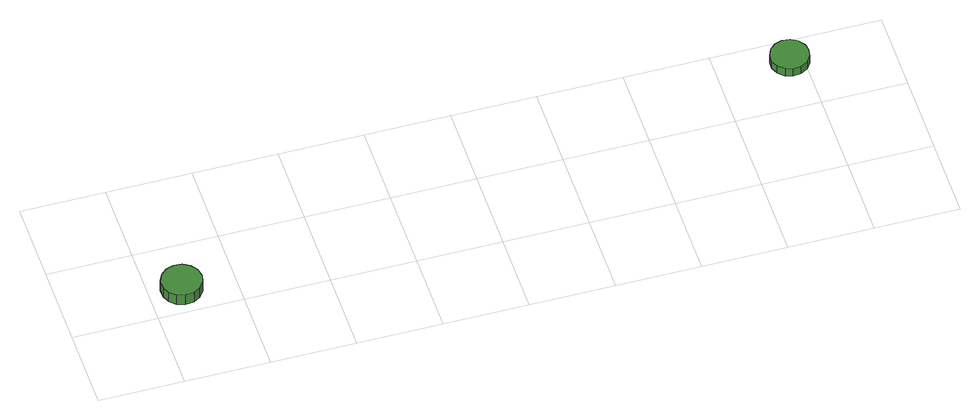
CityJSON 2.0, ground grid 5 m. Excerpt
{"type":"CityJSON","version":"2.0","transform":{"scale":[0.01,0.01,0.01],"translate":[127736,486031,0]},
"CityObjects":{
"tree1":{"type":"SolitaryVegetationObject","attributes":{"function":"something"},"geometry":[{"type":"MultiSurface","lod":"1","boundaries":[[[0,1,2,3,4,5,6,7,8,9,10,11,12,13,14]],[[15,16,17,18,19,20,21,22,23,24,25,26,27,28,29]],[[0,29,28,1]],[[1,28,27,2]],[[2,27,26,3]],[[3,26,25,4]],[[4,25,24,5]],[[5,24,23,6]],[[6,23,22,7]],[[7,22,21,8]],[[8,21,20,9]],[[9,20,19,10]],[[10,19,18,11]],[[11,18,17,12]],[[12,17,16,13]],[[13,16,15,14]],[[14,15,29,0]]]}]},
"tree2":{"type":"SolitaryVegetationObject","attributes":{"function":"something"},"geometry":[{"type":"MultiSurface","lod":"1","boundaries":[[[30,31,32,33,34,35,36,37,38,39,40,41,42,43,44]],[[45,46,47,48,49,50,51,52,53,54,55,56,57,58,59]],[[30,59,58,31]],[[31,58,57,32]],[[32,57,56,33]],[[33,56,55,34]],[[34,55,54,35]],[[35,54,53,36]],[[36,53,52,37]],[[37,52,51,38]],[[38,51,50,39]],[[39,50,49,40]],[[40,49,48,41]],[[41,48,47,42]],[[42,47,46,43]],[[43,46,45,44]],[[44,45,59,30]]]}]}
},
"vertices":[
[307,174,92],[297,223,92],[268,262,92],[226,287,92],[177,292,92],[130,277,92],[93,244,92],[73,199,92],[73,150,92],[93,105,92],[130,72,92],[177,57,92],[226,62,92],[268,87,92],[297,126,92],[297,126,15],[268,87,15],[226,62,15],[177,57,15],[130,72,15],[93,105,15],[73,150,15],[73,199,15],[93,244,15],[130,277,15],[177,292,15],[226,287,15],[268,262,15],[297,223,15],[307,174,15],
[4031,844,76],[4022,890,76],[3994,927,76],[3954,951,76],[3907,956,76],[3863,941,76],[3828,910,76],[3809,867,76],[3809,820,76],[3828,778,76],[3863,746,76],[3907,732,76],[3954,737,76],[3994,760,76],[4022,798,76],[4022,798,18],[3994,760,18],[3954,737,18],[3907,732,18],[3863,746,18],[3828,778,18],[3809,820,18],[3809,867,18],[3828,910,18],[3863,941,18],[3907,956,18],[3954,951,18],[3994,927,18],[4022,890,18],[4031,844,18]
]}
